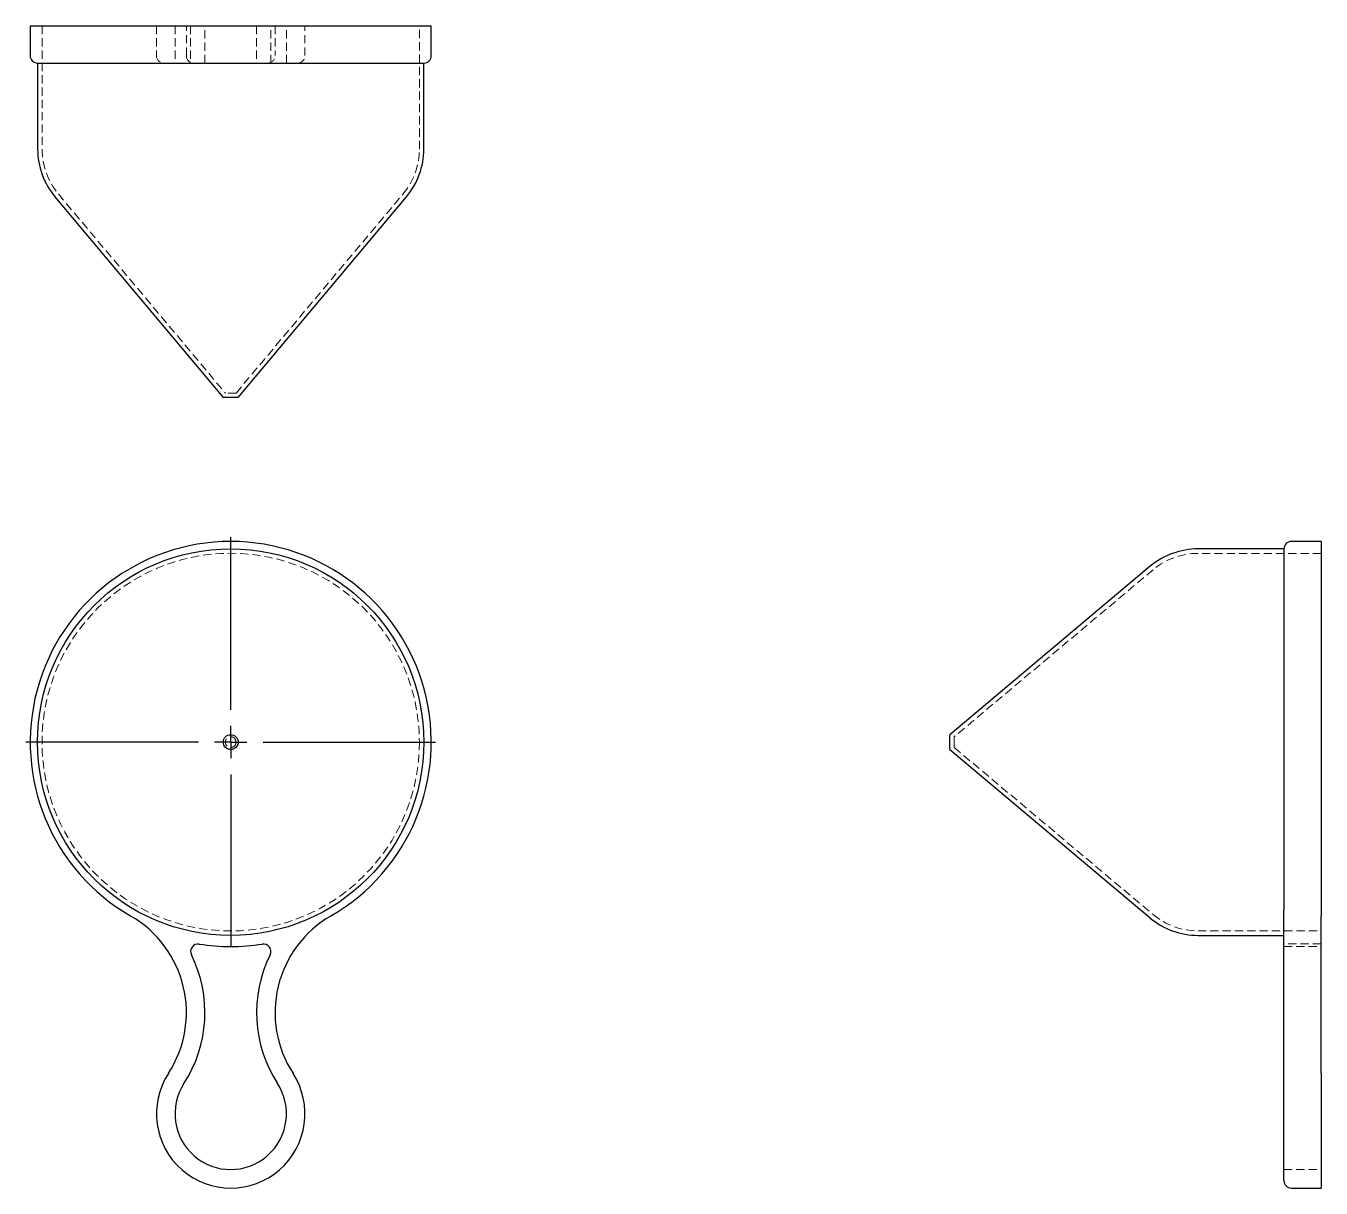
# Model space of a CAD drawing. Header units: millimetres. Extents: x 51 to 252, y 7 to 187.
import ezdxf

# ---------------------------------------------------------------- set-up
doc = ezdxf.new("R2010")
doc.units = ezdxf.units.MM
doc.linetypes.add('HIDDEN', pattern=[1.905, 1.27, -0.635])
doc.layers.add('10', color=7, linetype='Continuous')

# ---------------------------------------------------------------- blocks, each defined once
blk = doc.blocks.new('SW_CENTERMARKSYMBOL_0')
at = {"layer": '10', "color": 0}
for p, q in [((0, 5), (0, 31.7)), ((0, 0), (0, 2.5)), ((-5, 0), (-31.7, 0)), ((0, 0), (-2.5, 0)), ((0, 0), (0, -2.5)), ((0, 0), (2.5, 0)), ((5, 0), (31.7, 0)), ((0, -5), (0, -31.7))]:
    blk.add_line(p, q, dxfattribs=at)

msp = doc.modelspace()

# ---------------------------------------------------------------- linework, layer by layer
at = {"color": 7, "linetype": 'Continuous', "lineweight": 25}
for p, q in [((51.97, 186.74), (51.97, 182.14)), ((51.97, 186.74), (114.03, 186.74)), ((114.03, 182.14), (114.03, 186.74)), ((53.11, 180.99), (53.11, 167.69)), ((53.11, 180.99), (112.89, 180.99)), ((112.89, 167.69), (112.89, 180.99)), ((55.8, 160.31), (81.85, 129.26)), ((84.15, 129.26), (110.2, 160.31)), ((84.15, 129.26), (81.85, 129.26)), ((251.74, 107), (247.14, 107)), ((251.74, 107), (251.74, 49.08)), ((245.99, 105.85), (232.69, 105.85)), ((245.99, 105.85), (245.99, 50.07)), ((225.31, 103.16), (194.26, 77.11)), ((194.26, 75.97), (194.26, 77.11)), ((194.26, 74.82), (194.26, 75.97)), ((194.26, 74.82), (225.31, 48.77)), ((245.99, 24.13), (245.99, 50.07)), ((251.74, 24.75), (251.74, 49.08)), ((232.69, 46.08), (245.99, 46.08)), ((245.99, 8.15), (245.99, 24.13)), ((251.74, 24.75), (251.74, 7)), ((247.14, 7), (251.74, 7))]:
    msp.add_line(p, q, dxfattribs=at)
at = {"color": 7, "linetype": 'HIDDEN', "lineweight": 18}
for p, q in [((53.8, 186.74), (53.8, 167.69)), ((71.51, 186.74), (71.51, 182.14)), ((74.38, 186.74), (74.38, 180.99)), ((76.14, 182.14), (76.14, 186.74)), ((76.79, 186.74), (76.79, 180.99)), ((79.01, 180.99), (79.01, 186.74)), ((86.99, 186.74), (86.99, 180.99)), ((89.21, 180.99), (89.21, 186.74)), ((89.86, 186.74), (89.86, 182.14)), ((91.62, 180.99), (91.62, 186.74)), ((94.49, 182.14), (94.49, 186.74)), ((112.2, 167.69), (112.2, 186.74)), ((56.33, 160.75), (82.17, 129.95)), ((83.83, 129.95), (109.67, 160.75)), ((83.83, 129.95), (82.17, 129.95)), ((251.74, 105.16), (232.69, 105.16)), ((225.75, 102.63), (194.95, 76.79)), ((194.95, 75.97), (194.95, 76.79)), ((194.95, 75.14), (194.95, 75.97)), ((194.95, 75.14), (225.75, 49.3)), ((232.69, 46.77), (251.74, 46.77)), ((251.74, 44.75), (245.99, 44.75)), ((245.99, 44.36), (251.74, 44.36)), ((245.99, 9.87), (251.74, 9.87))]:
    msp.add_line(p, q, dxfattribs=at)
at = {"color": 7, "linetype": 'Continuous', "lineweight": 25}
for radius in [29.89, 1.15]:
    msp.add_circle((83, 75.97), radius, dxfattribs=at)
at = {"color": 7, "linetype": 'HIDDEN', "lineweight": 18}
for radius in [29.2, 0.828]:
    msp.add_circle((83, 75.97), radius, dxfattribs=at)
at = {"color": 7, "linetype": 'Continuous', "lineweight": 25}
for centre, radius, start, end in [((53.11, 182.14), 1.15, 180, 270), ((112.89, 182.14), 1.15, 270, 0), ((64.61, 167.69), 11.49, 180, 220), ((101.39, 167.69), 11.49, 320, 0), ((83, 75.97), 31.03, 299.9538, 240.0462), ((247.14, 105.85), 1.15, 90, 180), ((232.69, 94.36), 11.49, 90, 130), ((58.9, 34.14), 17.24, 327.0163, 60.0462), ((107.1, 34.14), 17.24, 119.9538, 212.9837), ((232.69, 57.57), 11.49, 230, 270), ((77.94, 43.6), 1.15, 81.1124, 206.4223), ((83, 75.97), 31.61, 261.1124, 278.8876), ((88.06, 43.6), 1.15, 333.5777, 98.8876), ((58.9, 34.14), 20.11, 327.0163, 26.4223), ((107.1, 34.14), 20.11, 153.5777, 212.9837), ((83, 18.49), 11.49, 147.0163, 32.9837), ((83, 18.49), 8.62, 147.0163, 32.9837), ((247.14, 8.15), 1.15, 180, 270)]:
    msp.add_arc(centre, radius, start, end, dxfattribs=at)
at = {"color": 7, "linetype": 'HIDDEN', "lineweight": 18}
for centre, radius, start, end in [((72.66, 182.14), 1.15, 180, 270), ((77.29, 182.14), 1.15, 180, 270), ((88.71, 182.14), 1.15, 270, 0), ((93.34, 182.14), 1.15, 270, 0), ((64.61, 167.69), 10.8, 180, 220), ((101.39, 167.69), 10.8, 320, 0), ((232.69, 94.36), 10.8, 90, 130), ((232.69, 57.57), 10.8, 230, 270)]:
    msp.add_arc(centre, radius, start, end, dxfattribs=at)

# ---------------------------------------------------------------- block references
at = {"layer": '10'}
msp.add_blockref('SW_CENTERMARKSYMBOL_0', (83, 75.97), dxfattribs=at)

doc.saveas('drawing.dxf')
